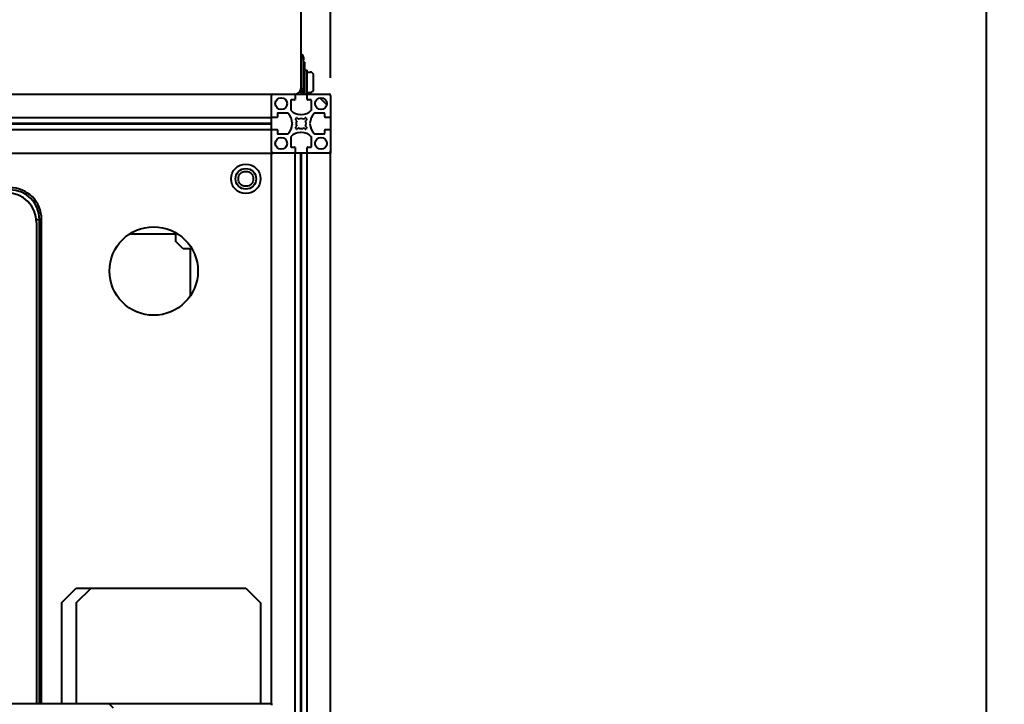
# Model space of a CAD drawing. Header units: millimetres. Extents: x 0 to 7722, y 0 to 5460.
# Drawn here: x 1980 to 2647, y 4115 to 4579 of the extents above; entities that cross this region are included whole.
import ezdxf

# ---------------------------------------------------------------- set-up
doc = ezdxf.new("R2010")
doc.units = ezdxf.units.MM
doc.header["$LTSCALE"] = 5
doc.layers.get('0').update_dxf_attribs({"linetype": 'CONTINUOUS'})
doc.layers.get('Defpoints').update_dxf_attribs({"linetype": 'CONTINUOUS'})
doc.styles.add('DIM', font='romans.shx', dxfattribs={"width": 0.85})
doc.dimstyles.new('KOCPSM$0', dxfattribs={"dimtxt": 3, "dimasz": 2.5, "dimexe": 0.8, "dimexo": 0.8, "dimgap": 0.8, "dimtad": 1, "dimdsep": 46, "dimtxsty": 'DIM', "dimblk": 'CLOSEDBLANK', "dimcen": 0, "dimclrd": 4, "dimclre": 4, "dimclrt": 7, "dimazin": 2, "dimtfac": 1, "dimtmove": 0, "dimatfit": 3, "dimldrblk": 'CLOSEDBLANK', "dimfxl": 1, "dimarcsym": 0})

# ---------------------------------------------------------------- blocks, each defined once
blk = doc.blocks.new('_ClosedBlank')
at = {"color": 0, "linetype": 'ByBlock', "lineweight": -2}
for p, q in [((-1, 0.167), (0, 0)), ((-1, 0.167), (-1, -0.167)), ((0, 0), (-1, -0.167))]:
    blk.add_line(p, q, dxfattribs=at)
blk = doc.blocks.new('*D10')
at = {"color": 4, "linetype": 'ByBlock', "lineweight": -2, "transparency": 16777216}
for p, q in [((605.43, 4029.21), (605.43, 5055.01)), ((2190.43, 4539.48), (2190.43, 5055.01)), ((642.93, 5043.01), (2152.93, 5043.01))]:
    blk.add_line(p, q, dxfattribs=at)
at = {"layer": 'Defpoints', "color": 0, "transparency": 16777216}
for p in [(2190.43, 5043.01), (2190.43, 4527.48), (605.43, 4017.21)]:
    blk.add_point(p, dxfattribs=at)
at = {"color": 4, "lineweight": -2, "transparency": 16777216, "xscale": 37.5, "yscale": 37.5, "zscale": 37.5, "rotation": 180}
blk.add_blockref('_ClosedBlank', (605.43, 5043.01), dxfattribs=at)
at = {"color": 4, "lineweight": -2, "transparency": 16777216, "xscale": 37.5, "yscale": 37.5, "zscale": 37.5}
blk.add_blockref('_ClosedBlank', (2190.43, 5043.01), dxfattribs=at)
at = {"color": 7, "transparency": 16777216, "insert": (1397.93, 5077.51), "char_height": 45, "attachment_point": 5, "style": 'DIM'}
blk.add_mtext('1585', dxfattribs=at)
blk = doc.blocks.new('*D11')
at = {"color": 4, "linetype": 'ByBlock', "lineweight": -2, "transparency": 16777216}
for p, q in [((2178.43, 4878.48), (2647.35, 4878.48)), ((2635.35, 3153.98), (2635.35, 4840.98)), ((2404.43, 3116.48), (2647.35, 3116.48))]:
    blk.add_line(p, q, dxfattribs=at)
at = {"layer": 'Defpoints', "color": 0, "transparency": 16777216}
for p in [(2166.43, 4878.48), (2635.35, 4878.48), (2392.43, 3116.48)]:
    blk.add_point(p, dxfattribs=at)
at = {"color": 4, "lineweight": -2, "transparency": 16777216, "xscale": 37.5, "yscale": 37.5, "zscale": 37.5}
for p, rotation in [((2635.35, 4878.48), 90), ((2635.35, 3116.48), 270)]:
    blk.add_blockref('_ClosedBlank', p, dxfattribs=dict(at, rotation=rotation))
at = {"color": 7, "transparency": 16777216, "insert": (2600.85, 3997.48), "char_height": 45, "attachment_point": 5, "rotation": 90, "style": 'DIM'}
blk.add_mtext('1762', dxfattribs=at)

msp = doc.modelspace()

# ---------------------------------------------------------------- linework, layer by layer
for p, q in [((2170.431, 4532.483), (2170.431, 4844.483)), ((2171.931, 4553.483), (2171.931, 4551.603)), ((2171.931, 4528.483), (2171.931, 4551.603)), ((2171.931, 4549.983), (2172.931, 4549.983)), ((2172.931, 4528.483), (2172.931, 4549.983)), ((2172.931, 4544.733), (2174.531, 4544.733)), ((2174.531, 4528.483), (2174.531, 4544.733)), ((2174.531, 4543.383), (2176.631, 4543.383)), ((2178.931, 4531.883), (2178.931, 4541.083)), ((1040.431, 4528.483), (2150.431, 4528.483)), ((2150.431, 4528.483), (2150.431, 4527.483)), ((2150.431, 4528.483), (2151.431, 4528.483)), ((2151.431, 4528.483), (2165.981, 4528.483)), ((2165.981, 4528.483), (2166.431, 4528.483)), ((2166.281, 4528.183), (2166.281, 4524.783)), ((2166.431, 4528.483), (2174.881, 4528.483)), ((2170.431, 4532.483), (2170.431, 4528.483)), ((2174.531, 4529.583), (2176.631, 4529.583)), ((2174.581, 4524.783), (2174.581, 4528.183)), ((2174.881, 4528.483), (2189.431, 4528.483)), ((2150.431, 4512.933), (2150.431, 4527.483)), ((2150.431, 4512.933), (2150.431, 4527.483)), ((2163.431, 4524.183), (2163.431, 4517.678)), ((2165.981, 4524.483), (2163.731, 4524.483)), ((2177.131, 4524.483), (2174.881, 4524.483)), ((2177.431, 4517.678), (2177.431, 4524.183)), ((2183.033, 4525.881), (2187.829, 4521.085)), ((2190.431, 4527.483), (2190.431, 4512.933)), ((2154.431, 4515.183), (2154.431, 4512.933)), ((2161.236, 4515.483), (2154.731, 4515.483)), ((2170.126, 4514.488), (2170.431, 4514.183)), ((2170.431, 4514.183), (2170.736, 4514.488)), ((2186.131, 4515.483), (2179.626, 4515.483)), ((2186.431, 4512.933), (2186.431, 4515.183)), ((1040.431, 4512.633), (2150.431, 4512.633)), ((1040.431, 4508.788), (2150.431, 4508.788)), ((1040.431, 4508.483), (2150.431, 4508.483)), ((1040.431, 4508.178), (2150.431, 4508.178)), ((2150.431, 4512.933), (2150.431, 4512.633)), ((2150.431, 4508.788), (2150.431, 4512.633)), ((2150.431, 4508.483), (2150.431, 4508.788)), ((2150.431, 4508.178), (2150.431, 4508.483)), ((2150.431, 4504.333), (2150.431, 4508.178)), ((2154.131, 4512.633), (2150.731, 4512.633)), ((2164.731, 4508.483), (2164.426, 4508.788)), ((2164.426, 4508.178), (2164.731, 4508.483)), ((2167.558, 4510.302), (2166.666, 4511.192)), ((2167.723, 4512.249), (2168.612, 4511.356)), ((2172.25, 4511.356), (2173.14, 4512.249)), ((2174.196, 4511.192), (2173.304, 4510.302)), ((2176.436, 4508.788), (2176.131, 4508.483)), ((2176.131, 4508.483), (2176.436, 4508.178)), ((2190.131, 4512.633), (2186.731, 4512.633)), ((2190.431, 4512.933), (2190.431, 4504.033)), ((1040.431, 4504.333), (2150.431, 4504.333)), ((2150.431, 4504.333), (2150.431, 4504.033)), ((2150.431, 4489.483), (2150.431, 4504.033)), ((2150.431, 4489.483), (2150.431, 4504.033)), ((2150.731, 4504.333), (2154.131, 4504.333)), ((2154.431, 4504.033), (2154.431, 4501.783)), ((2154.731, 4501.483), (2161.236, 4501.483)), ((2166.666, 4505.775), (2167.558, 4506.665)), ((2168.612, 4505.61), (2167.723, 4504.718)), ((2170.431, 4502.783), (2170.126, 4502.478)), ((2170.736, 4502.478), (2170.431, 4502.783)), ((2173.14, 4504.718), (2172.25, 4505.61)), ((2173.304, 4506.665), (2174.196, 4505.775)), ((2179.626, 4501.483), (2186.131, 4501.483)), ((2186.431, 4501.783), (2186.431, 4504.033)), ((2186.731, 4504.333), (2190.131, 4504.333)), ((2190.431, 4504.033), (2190.431, 4489.483)), ((2163.431, 4499.288), (2163.431, 4492.783)), ((2177.431, 4492.783), (2177.431, 4499.288)), ((1200.431, 4488.483), (2150.431, 4488.483)), ((2150.431, 4489.483), (2150.431, 4488.483)), ((2150.431, 4488.483), (2151.431, 4488.483)), ((2150.431, 4115.283), (2150.431, 4488.483)), ((2165.981, 4488.483), (2151.431, 4488.483)), ((2165.981, 4488.483), (2151.431, 4488.483)), ((2163.731, 4492.483), (2165.981, 4492.483)), ((2165.981, 4488.483), (2166.281, 4488.483)), ((2166.281, 4492.183), (2166.281, 4488.783)), ((2170.126, 4488.483), (2166.281, 4488.483)), ((2166.281, 3873.483), (2166.281, 4488.483)), ((2170.431, 4488.483), (2170.126, 4488.483)), ((2170.126, 3873.483), (2170.126, 4488.483)), ((2170.736, 4488.483), (2170.431, 4488.483)), ((2170.431, 3873.483), (2170.431, 4488.483)), ((2174.581, 4488.483), (2170.736, 4488.483)), ((2170.736, 3873.483), (2170.736, 4488.483)), ((2174.581, 4488.783), (2174.581, 4492.183)), ((2174.581, 4488.483), (2174.881, 4488.483)), ((2174.581, 3873.483), (2174.581, 4488.483)), ((2174.881, 4492.483), (2177.131, 4492.483)), ((2189.431, 4488.483), (2174.881, 4488.483)), ((2189.431, 4488.483), (2174.881, 4488.483)), ((2189.431, 4488.483), (2190.431, 4488.483)), ((2190.431, 4489.483), (2190.431, 4488.483)), ((2190.431, 3873.483), (2190.431, 4488.483)), ((1990.831, 4443.483), (1992.931, 4443.483)), ((1990.931, 4441.483), (1990.931, 4115.283)), ((1992.931, 4115.283), (1992.931, 4443.483)), ((1994.431, 4115.283), (1994.431, 4443.483)), ((2085.431, 4428.483), (2085.431, 4434.464)), ((2085.431, 4433.483), (2053.848, 4433.483)), ((2090.431, 4423.483), (2085.431, 4428.483)), ((2096.412, 4423.483), (2090.431, 4423.483)), ((2095.431, 4391.9), (2095.431, 4423.483)), ((2007.931, 4183.483), (2017.931, 4193.483)), ((2017.931, 4183.483), (2027.931, 4193.483)), ((2017.931, 4193.483), (2027.931, 4193.483)), ((2027.931, 4193.483), (2132.931, 4193.483)), ((2132.931, 4193.483), (2142.931, 4183.483)), ((2007.931, 4183.483), (2007.931, 4115.283)), ((2017.931, 4183.483), (2017.931, 4115.283)), ((2142.931, 4183.483), (2142.931, 4115.283)), ((1945.931, 4115.283), (2039.931, 4115.283)), ((2039.931, 4115.283), (2150.431, 4115.283)), ((2039.931, 4115.283), (2042.931, 4112.283)), ((2150.431, 4115.283), (2150.431, 4114.283))]:
    msp.add_line(p, q)
for centre, radius in [((2156.931, 4521.983), 4), ((2183.931, 4521.983), 4), ((2156.931, 4494.983), 4), ((2183.931, 4494.983), 4), ((2132.931, 4470.983), 10), ((2132.931, 4470.983), 7), ((2132.931, 4470.983), 5.053), ((2070.431, 4408.483), 30)]:
    msp.add_circle(centre, radius)
for centre, radius, start, end in [((2169.931, 4553.483), 2, 0, 75.522488), ((2176.631, 4541.083), 2.3, 0, 90), ((2151.431, 4527.483), 1, 90, 180), ((2165.981, 4528.183), 0.3, 0, 90), ((2166.431, 4532.483), 4, 270, 0), ((2174.881, 4528.183), 0.3, 90, 180), ((2176.631, 4531.883), 2.3, 270, 0), ((2189.431, 4527.483), 1, 0, 90), ((2163.731, 4524.183), 0.3, 90, 180), ((2165.981, 4524.783), 0.3, 270, 0), ((2174.881, 4524.783), 0.3, 180, 270), ((2177.131, 4524.183), 0.3, 0, 90), ((2154.731, 4515.183), 0.3, 90, 180), ((2161.236, 4515.183), 0.3, 46.740794, 90), ((2154.931, 4508.483), 9.5, 1.839172, 46.740794), ((2163.731, 4517.678), 0.3, 180, 223.259206), ((2170.431, 4523.983), 9.5, 223.259206, 268.160828), ((2170.431, 4523.983), 9.5, 271.839172, 316.740794), ((2185.931, 4508.483), 9.5, 133.259206, 178.160828), ((2177.131, 4517.678), 0.3, 316.740794, 0), ((2179.626, 4515.183), 0.3, 90, 133.259206), ((2186.131, 4515.183), 0.3, 0, 90), ((2150.731, 4512.933), 0.3, 180, 270), ((2154.131, 4512.933), 0.3, 270, 0), ((2154.931, 4508.483), 9.5, 313.259206, 358.160828), ((2166.877, 4511.404), 0.3, 140.581313, 225.089256), ((2170.431, 4508.483), 4.9, 129.418687, 140.581313), ((2170.431, 4508.483), 3.4, 147.664541, 212.335459), ((2167.51, 4512.037), 0.3, 44.910744, 129.418687), ((2170.431, 4508.483), 3.4, 57.664541, 122.335459), ((2173.352, 4512.037), 0.3, 50.581313, 135.089256), ((2170.431, 4508.483), 3.4, 327.664541, 32.335459), ((2170.431, 4508.483), 4.9, 39.418687, 50.581313), ((2173.985, 4511.404), 0.3, 314.910744, 39.418687), ((2185.931, 4508.483), 9.5, 181.839172, 226.740794), ((2186.731, 4512.933), 0.3, 180, 270), ((2190.131, 4512.933), 0.3, 270, 0), ((2150.731, 4504.033), 0.3, 90, 180), ((2154.131, 4504.033), 0.3, 0, 90), ((2154.731, 4501.783), 0.3, 180, 270), ((2161.236, 4501.783), 0.3, 270, 313.259206), ((2170.431, 4492.983), 9.5, 91.839172, 136.740794), ((2166.877, 4505.562), 0.3, 134.910744, 219.418687), ((2170.431, 4508.483), 4.9, 219.418687, 230.581313), ((2167.51, 4504.929), 0.3, 230.581313, 315.089256), ((2170.431, 4508.483), 3.4, 237.664541, 302.335459), ((2170.431, 4492.983), 9.5, 43.259206, 88.160828), ((2173.352, 4504.929), 0.3, 224.910744, 309.418687), ((2170.431, 4508.483), 4.9, 309.418687, 320.581313), ((2173.985, 4505.562), 0.3, 320.581313, 45.089256), ((2179.626, 4501.783), 0.3, 226.740794, 270), ((2186.131, 4501.783), 0.3, 270, 0), ((2186.731, 4504.033), 0.3, 90, 180), ((2190.131, 4504.033), 0.3, 0, 90), ((2163.731, 4499.288), 0.3, 136.740794, 180), ((2177.131, 4499.288), 0.3, 0, 43.259206), ((2151.431, 4489.483), 1, 180, 270), ((2163.731, 4492.783), 0.3, 180, 270), ((2165.981, 4492.183), 0.3, 0, 90), ((2165.981, 4488.783), 0.3, 270, 0), ((2174.881, 4492.183), 0.3, 90, 180), ((2174.881, 4488.783), 0.3, 180, 270), ((2177.131, 4492.783), 0.3, 270, 0), ((2189.431, 4489.483), 1, 270, 0), ((1970.931, 4441.483), 20, 0, 90), ((1972.931, 4443.483), 21.5, 0, 90), ((1972.931, 4443.483), 20, 0, 90)]:
    msp.add_arc(centre, radius, start, end)
msp.add_open_spline([(2171.931, 4551.603), (2171.931, 4551.836), (2171.876, 4552.067), (2171.771, 4552.282), (2171.668, 4552.489), (2171.52, 4552.677), (2171.335, 4552.835), (2171.149, 4552.992), (2170.93, 4553.117), (2170.689, 4553.203), (2170.605, 4553.232), (2170.519, 4553.257), (2170.431, 4553.277)], degree=3, knots=[-0.31536078, -0.31536078, -0.31536078, -0.31536078, -0.23431413, -0.23431413, -0.23431413, -0.15612422, -0.15612422, -0.15612422, -0.07803693, -0.07803693, -0.07803693, -0.05071436, -0.05071436, -0.05071436, -0.05071436])

# ---------------------------------------------------------------- dimensions: what is measured, and where the dimension line sits
dim = msp.add_linear_dim(base=(2190.431, 5043.009), p1=(605.431, 4017.214), p2=(2190.431, 4527.483), dimstyle='KOCPSM$0', override={"dimscale": 15, "dimfxl": 0.8, "dimarcsym": 1})
dim.commit()
dim.dimension.update_dxf_attribs({"geometry": '*D10', "text_midpoint": (1397.931, 5077.509)})
dim = msp.add_linear_dim(base=(2635.353, 4878.483), p1=(2392.431, 3116.483), p2=(2166.431, 4878.483), angle=90, dimstyle='KOCPSM$0', override={"dimscale": 15, "dimfxl": 0.8, "dimarcsym": 1})
dim.commit()
dim.dimension.update_dxf_attribs({"geometry": '*D11', "text_midpoint": (2600.853, 3997.483)})

doc.saveas('drawing.dxf')
